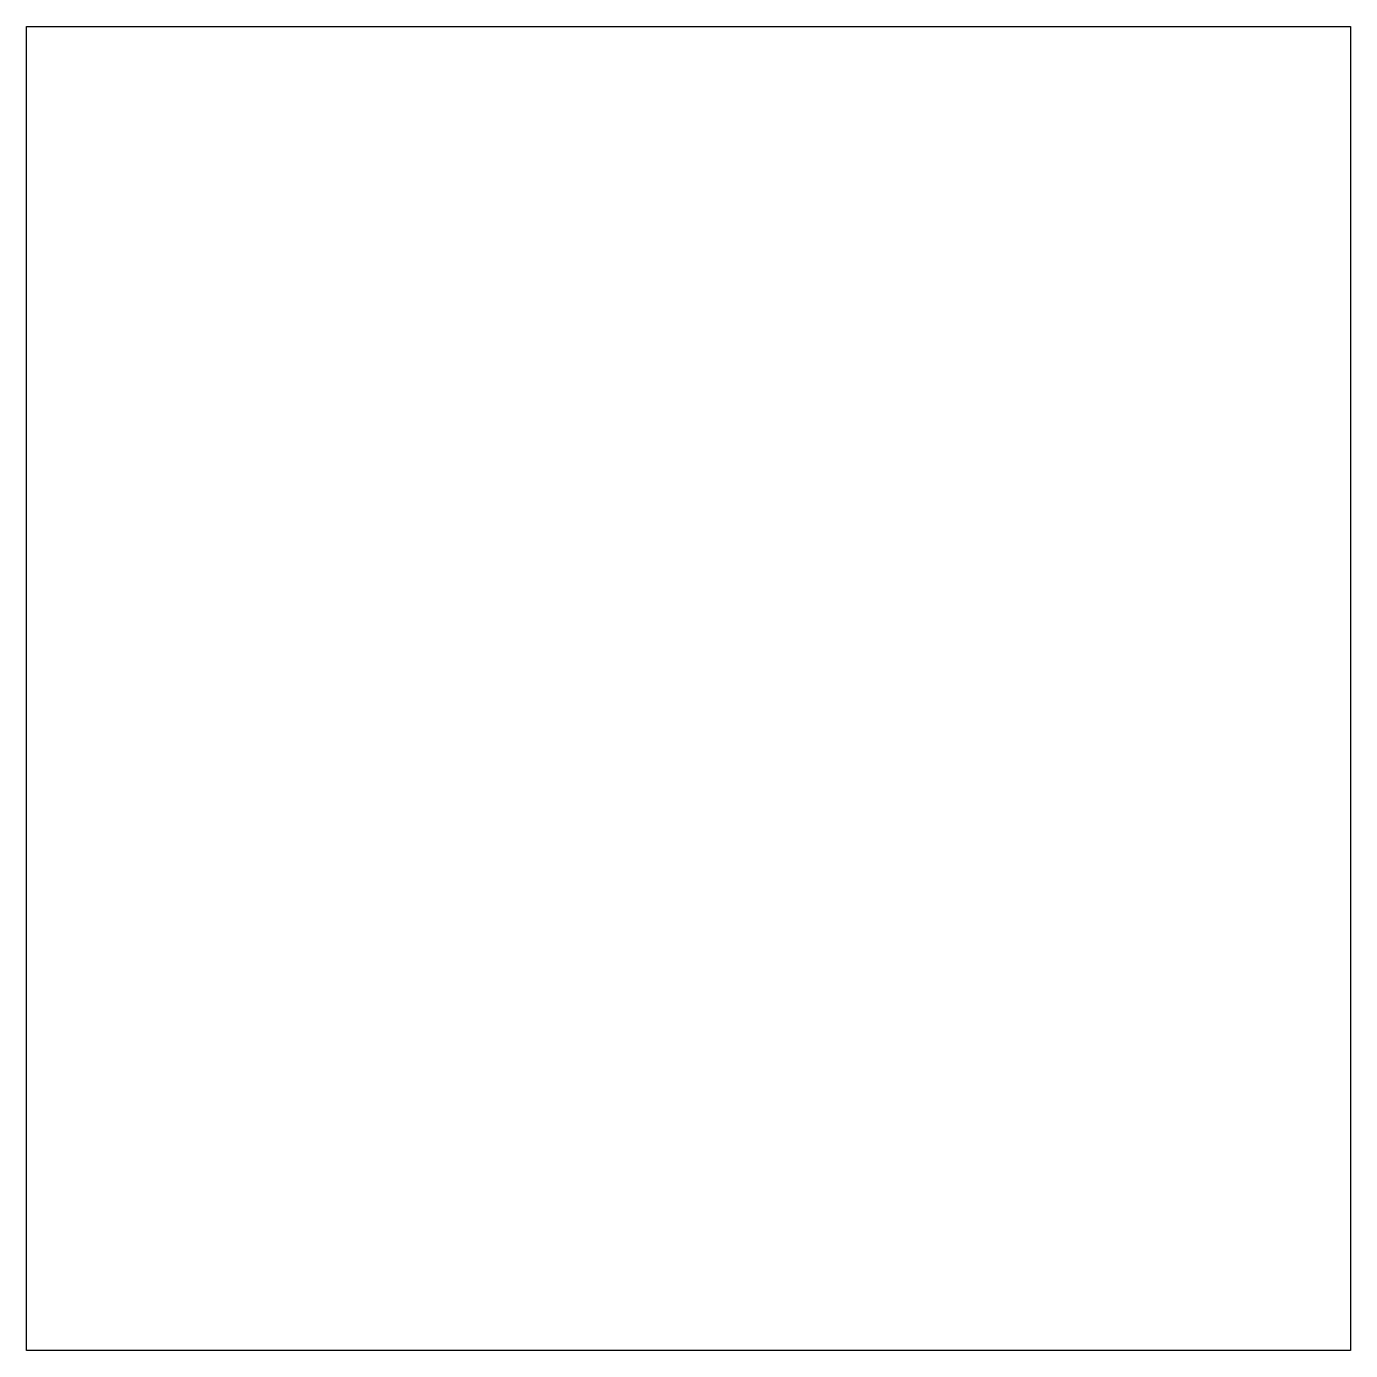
# Model space of a CAD drawing. Header units: millimetres. Extents: x 3109 to 4159, y 1620 to 2670.
import ezdxf

# ---------------------------------------------------------------- set-up
doc = ezdxf.new("R2010")
doc.units = ezdxf.units.MM
picture_1 = doc.add_image_def('image1.jpg', size_in_pixel=(511, 511))

msp = doc.modelspace()

# ---------------------------------------------------------------- pictures from other files: only their frames are drawn
image = msp.add_image(picture_1, insert=(3109.4, 1619.7), size_in_units=(1049.9, 1049.9))
image.dxf.flags = 7

doc.saveas('drawing.dxf')
